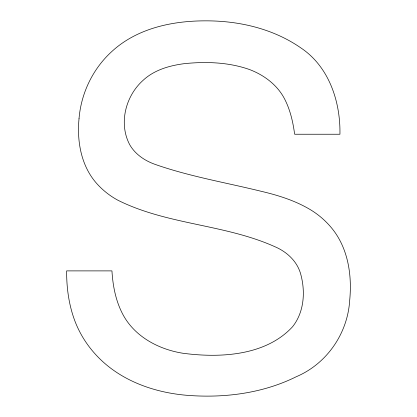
<?xml version="1.0" encoding="UTF-8"?>
<svg xmlns="http://www.w3.org/2000/svg" width="417" height="417" viewBox="0 0 417 417"><rect width="100%" height="100%" fill="white"/><g stroke="black" fill="none" stroke-linecap="round" stroke-linejoin="round"><path stroke-width="0.63" d="M79.032 118.636C76.785 141.806 81.31 166.92 97.594 184.47A78.208 78.208 0 0 0 117.771 200.165C167.045 224.852 224.591 224.158 274.673 246.614C286.823 251.717 297.368 261.396 300.798 274.449C305.515 291.926 304.149 312.145 292.572 326.735C265.54 356.014 219.733 358.146 182.802 353.235C158.913 349.41 135.207 336.957 123.265 315.169C115.869 301.627 112.856 286.166 111.949 270.888L66.642 270.888C66.532 288.46 69.029 306.141 75.487 322.555A104.928 104.928 0 0 0 94.68 353.439C118.923 380.799 155.525 393.486 191.262 395.618C227.114 397.875 263.992 392.778 296.383 376.671C326.902 363.707 347.689 333.386 349.686 300.407C352.188 275.069 348.086 247.641 331.28 227.593A83.53 83.53 0 0 0 311.275 210.231C295.799 200.754 278.275 195.286 260.714 191.179C225.618 182.563 189.714 176.485 155.515 164.527C145.116 160.931 135.327 154.488 129.755 144.777C118.475 123.609 125.507 96.124 142.963 80.45C154.16 69.926 169.537 65.552 184.439 63.645C206.154 61.44 228.631 62.206 249.387 69.488C263.925 74.956 277.284 84.875 284.545 98.85C290.237 109.838 293.021 122.051 294.631 134.238L339.938 134.238C340.548 101.649 328.997 66.616 300.808 47.866C273.13 28.674 239.066 20.761 205.711 20.85C172.33 20.782 136.88 28.309 111.709 51.619C92.819 68.831 81.112 93.21 79.032 118.636"/></g></svg>
